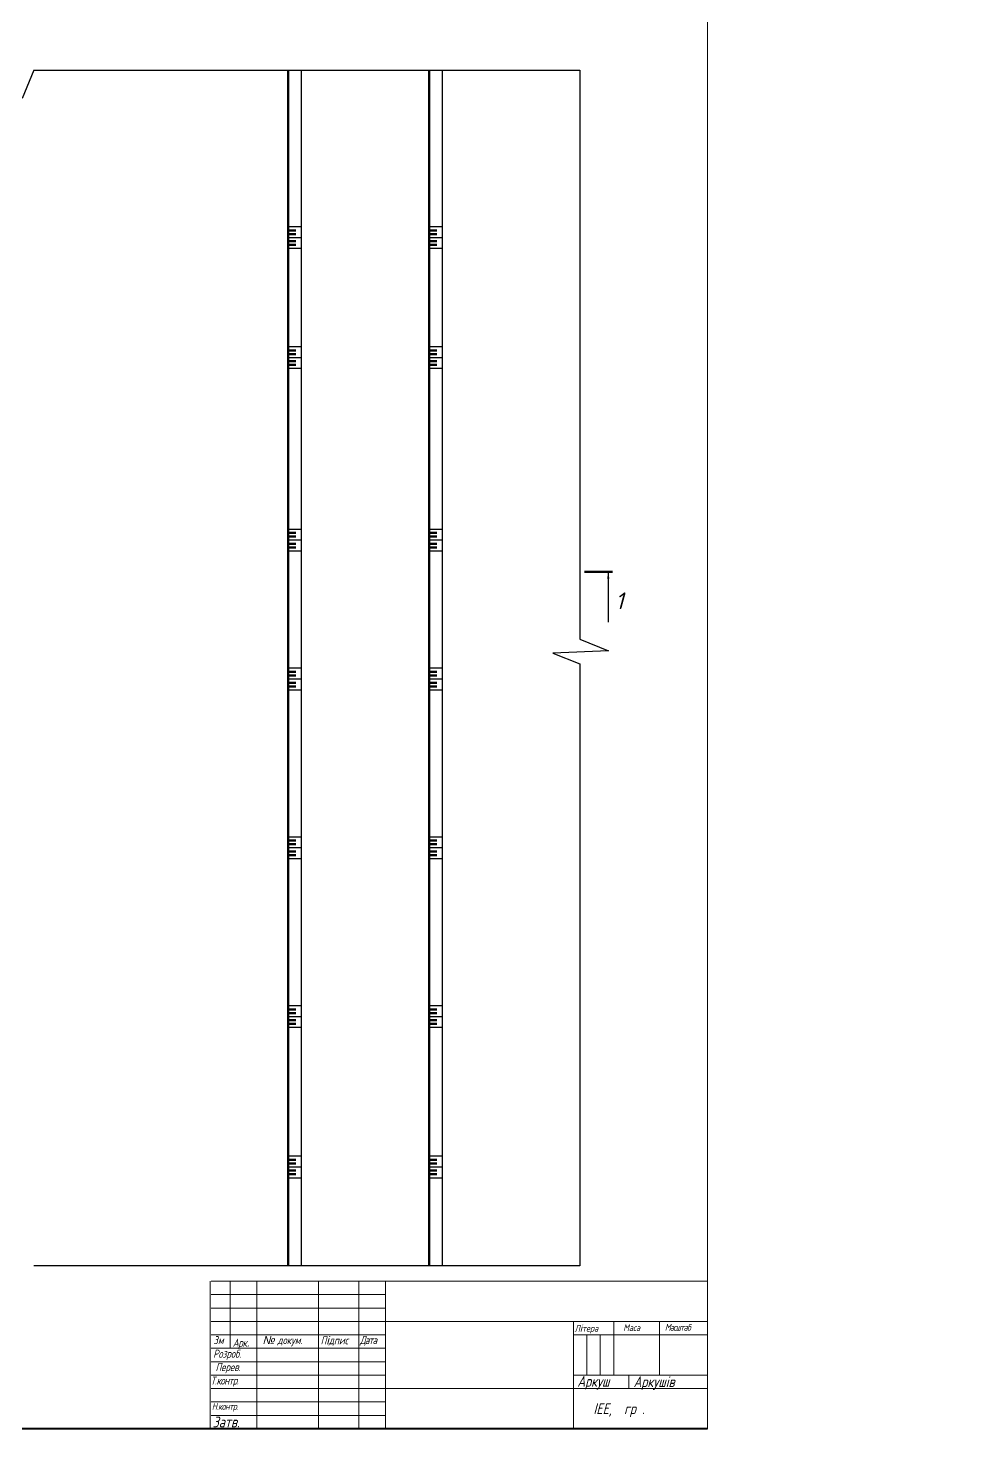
# Paper-space layout 'Layout1 (2)' of a CAD drawing. Header units: millimetres. Extents: x 18 to 680, y 9 to 831.
# Drawn here: x 331 to 680, y 9 to 534 of the extents above; entities that cross this region are included whole.
import ezdxf

# ---------------------------------------------------------------- set-up
doc = ezdxf.new("R2010")
doc.units = ezdxf.units.MM
doc.header["$LTSCALE"] = 2
doc.linetypes.add('K5LT_THIN', pattern=[0])
doc.layers.add('вдб', color=7, linetype='Continuous', lineweight=40)
doc.layers.add('ИМЕНА', color=7, linetype='Continuous')
doc.styles.add('стиль2', font='', dxfattribs={"oblique": 15, "height": 4})
doc.styles.get('стиль2').set_extended_font_data('GOST type A')
doc.dimstyles.new('ISO-25', dxfattribs={"dimtxt": 2.5, "dimasz": 2.5, "dimexe": 1.25, "dimexo": 0.625, "dimtad": 1, "dimtxsty": 'Standard', "dimcen": 2.5, "dimadec": 0, "dimazin": 0, "dimtfac": 1, "dimtmove": 0, "dimatfit": 3, "dimfxl": 1, "dimarcsym": 0})

psp = doc.layouts.new('Layout1 (2)')

# ---------------------------------------------------------------- linework, layer by layer
at = {"linetype": 'Continuous', "lineweight": 20}
psp.add_line((585.4921, 9.0637), (585.4921, 831.3157), dxfattribs=at)
at = {"color": 0}
for p, q in [((332.8876, 518.5764), (328.5084, 507.9022)), ((332.8876, 518.5764), (537.6256, 518.5764)), ((537.6256, 518.5764), (537.6256, 305.2673)), ((537.6256, 305.2673), (548.2998, 300.8881)), ((548.2998, 300.8881), (527.4182, 300.0006)), ((527.4182, 300.0006), (537.6256, 295.9384)), ((537.6256, 295.9384), (537.6256, 70.2601)), ((537.6256, 70.2601), (332.8876, 70.2601))]:
    psp.add_line(p, q, dxfattribs=at)
at = {"color": 0, "lineweight": 60}
for p, q in [((428.2603, 518.5764), (428.2603, 70.2601)), ((481.1162, 518.5764), (481.1162, 70.2601)), ((428.2603, 458.5045), (431.0735, 458.5045)), ((428.2603, 457.1301), (431.0735, 457.1301)), ((481.1162, 458.5045), (483.9294, 458.5045)), ((481.1162, 457.1301), (483.9294, 457.1301)), ((428.2603, 454.4093), (431.0735, 454.4093)), ((428.2603, 453.035), (431.0735, 453.035)), ((481.1162, 454.4093), (483.9294, 454.4093)), ((481.1162, 453.035), (483.9294, 453.035)), ((428.2603, 413.5093), (431.0735, 413.5093)), ((428.2603, 412.1349), (431.0735, 412.1349)), ((481.1162, 413.5093), (483.9294, 413.5093)), ((481.1162, 412.1349), (483.9294, 412.1349)), ((428.2603, 409.4141), (431.0735, 409.4141)), ((428.2603, 408.0397), (431.0735, 408.0397)), ((481.1162, 409.4141), (483.9294, 409.4141)), ((481.1162, 408.0397), (483.9294, 408.0397)), ((428.2603, 345.0537), (431.0735, 345.0537)), ((428.2603, 343.6793), (431.0735, 343.6793)), ((481.1162, 345.0537), (483.9294, 345.0537)), ((481.1162, 343.6793), (483.9294, 343.6793)), ((428.2603, 340.9585), (431.0735, 340.9585)), ((428.2603, 339.5842), (431.0735, 339.5842)), ((481.1162, 340.9585), (483.9294, 340.9585)), ((481.1162, 339.5842), (483.9294, 339.5842)), ((428.2603, 292.9531), (431.0735, 292.9531)), ((428.2603, 291.5787), (431.0735, 291.5787)), ((481.1162, 292.9531), (483.9294, 292.9531)), ((481.1162, 291.5787), (483.9294, 291.5787)), ((428.2603, 288.8579), (431.0735, 288.8579)), ((428.2603, 287.4835), (431.0735, 287.4835)), ((481.1162, 288.8579), (483.9294, 288.8579)), ((481.1162, 287.4835), (483.9294, 287.4835)), ((428.2603, 229.6878), (431.0735, 229.6878)), ((428.2603, 228.3135), (431.0735, 228.3135)), ((481.1162, 229.6878), (483.9294, 229.6878)), ((481.1162, 228.3135), (483.9294, 228.3135)), ((428.2603, 225.5927), (431.0735, 225.5927)), ((428.2603, 224.2183), (431.0735, 224.2183)), ((481.1162, 225.5927), (483.9294, 225.5927)), ((481.1162, 224.2183), (483.9294, 224.2183)), ((428.2603, 166.4014), (431.0735, 166.4014)), ((428.2603, 165.027), (431.0735, 165.027)), ((481.1162, 166.4014), (483.9294, 166.4014)), ((481.1162, 165.027), (483.9294, 165.027)), ((428.2603, 162.3062), (431.0735, 162.3062)), ((428.2603, 160.9319), (431.0735, 160.9319)), ((481.1162, 162.3062), (483.9294, 162.3062)), ((481.1162, 160.9319), (483.9294, 160.9319)), ((428.2603, 110.0215), (431.0735, 110.0215)), ((428.2603, 108.6471), (431.0735, 108.6471)), ((428.2603, 105.9263), (431.0735, 105.9263)), ((481.1162, 110.0215), (483.9294, 110.0215)), ((481.1162, 108.6471), (483.9294, 108.6471)), ((481.1162, 105.9263), (483.9294, 105.9263)), ((428.2603, 104.552), (431.0735, 104.552)), ((481.1162, 104.552), (483.9294, 104.552))]:
    psp.add_line(p, q, dxfattribs=at)
at = {"color": 0, "linetype": 'Continuous'}
for p, q in [((433.0687, 518.5764), (433.0687, 70.2601)), ((485.9246, 518.5764), (485.9246, 70.2601)), ((428.2603, 459.9697), (433.0687, 459.9697)), ((481.1162, 459.9697), (485.9246, 459.9697)), ((428.2603, 455.8745), (433.0687, 455.8745)), ((428.2603, 451.7794), (433.0687, 451.7794)), ((481.1162, 455.8745), (485.9246, 455.8745)), ((481.1162, 451.7794), (485.9246, 451.7794)), ((428.2603, 414.9744), (433.0687, 414.9744)), ((428.2603, 410.8793), (433.0687, 410.8793)), ((481.1162, 414.9744), (485.9246, 414.9744)), ((481.1162, 410.8793), (485.9246, 410.8793)), ((428.2603, 406.7841), (433.0687, 406.7841)), ((481.1162, 406.7841), (485.9246, 406.7841)), ((428.2603, 346.5189), (433.0687, 346.5189)), ((428.2603, 342.4237), (433.0687, 342.4237)), ((481.1162, 346.5189), (485.9246, 346.5189)), ((481.1162, 342.4237), (485.9246, 342.4237)), ((428.2603, 338.3286), (433.0687, 338.3286)), ((481.1162, 338.3286), (485.9246, 338.3286)), ((428.2603, 294.4183), (433.0687, 294.4183)), ((481.1162, 294.4183), (485.9246, 294.4183)), ((428.2603, 290.3231), (433.0687, 290.3231)), ((481.1162, 290.3231), (485.9246, 290.3231)), ((428.2603, 286.2279), (433.0687, 286.2279)), ((481.1162, 286.2279), (485.9246, 286.2279)), ((428.2603, 231.153), (433.0687, 231.153)), ((481.1162, 231.153), (485.9246, 231.153)), ((428.2603, 227.0578), (433.0687, 227.0578)), ((481.1162, 227.0578), (485.9246, 227.0578)), ((428.2603, 222.9627), (433.0687, 222.9627)), ((481.1162, 222.9627), (485.9246, 222.9627)), ((428.2603, 167.8666), (433.0687, 167.8666)), ((428.2603, 163.7714), (433.0687, 163.7714)), ((481.1162, 167.8666), (485.9246, 167.8666)), ((481.1162, 163.7714), (485.9246, 163.7714)), ((428.2603, 159.6762), (433.0687, 159.6762)), ((481.1162, 159.6762), (485.9246, 159.6762)), ((428.2603, 111.4867), (433.0687, 111.4867)), ((481.1162, 111.4867), (485.9246, 111.4867)), ((428.2603, 107.3915), (433.0687, 107.3915)), ((481.1162, 107.3915), (485.9246, 107.3915)), ((428.2603, 103.2963), (433.0687, 103.2963)), ((481.1162, 103.2963), (485.9246, 103.2963))]:
    psp.add_line(p, q, dxfattribs=at)
at = {"color": 0, "lineweight": 100}
psp.add_line((549.7564, 330.4631), (539.2795, 330.4631), dxfattribs=at)
at = {"lineweight": 18}
psp.add_line((399.0424, 9.4325), (399.0424, 64.4586), dxfattribs=at)
at = {"color": 7, "linetype": 'Continuous', "lineweight": 20}
for p, q in [((399.3867, 64.4586), (585.4921, 64.4586)), ((406.4286, 39.3092), (406.4286, 64.4586)), ((416.4883, 9.13), (416.4883, 64.4586)), ((439.6257, 9.13), (439.6257, 64.4586)), ((454.7153, 9.13), (454.7153, 64.4586)), ((464.7751, 9.13), (464.7751, 64.4586)), ((399.3867, 59.4287), (464.7751, 59.4287)), ((399.3867, 54.3988), (464.7751, 54.3988)), ((399.3867, 49.369), (464.7751, 49.369)), ((464.7751, 49.369), (585.4921, 49.369)), ((535.1933, 9.13), (535.1933, 49.369)), ((550.283, 29.2495), (550.283, 49.369)), ((567.3845, 29.2495), (567.3845, 49.369)), ((399.3867, 44.3391), (464.7751, 44.3391)), ((535.1933, 44.3391), (550.283, 44.3391)), ((540.1876, 29.2495), (540.1876, 44.3391)), ((545.2353, 29.2495), (545.2353, 44.3391)), ((550.283, 44.3391), (585.4921, 44.3391)), ((399.3867, 39.3092), (464.7751, 39.3092)), ((535.1933, 29.2495), (585.4921, 29.2495)), ((555.8913, 24.2196), (555.8913, 29.2495)), ((464.7751, 24.2196), (535.1933, 24.2196)), ((535.1933, 24.2196), (585.4921, 24.2196))]:
    psp.add_line(p, q, dxfattribs=at)
at = {"color": 7, "linetype": 'K5LT_THIN', "lineweight": 18}
for p, q in [((399.3867, 34.2793), (464.7751, 34.2793)), ((399.3867, 29.2495), (464.7751, 29.2495)), ((399.3867, 24.2196), (464.7751, 24.2196)), ((399.3867, 19.1897), (464.7751, 19.1897)), ((399.3867, 14.1598), (464.7751, 14.1598))]:
    psp.add_line(p, q, dxfattribs=at)
at = {"layer": 'вдб'}
psp.add_line((585.4921, 9.0637), (17.5807, 9.0637), dxfattribs=at)

# ---------------------------------------------------------------- texts
at = {"style": 'стиль2', "oblique": 15}
for s, p in [('IЕЕ,', (542.6685, 14.6393)), ('гр', (554.1709, 14.6393)), ('. ', (560.8868, 14.6393))]:
    psp.add_text(s, height=4.0239, dxfattribs=at).set_placement(p)
at = {"color": 0, "lineweight": 20, "insert": (550.8722, 322.758), "char_height": 6.25, "width": 8.2112, "attachment_point": 1}
psp.add_mtext('{\\fISOCPEUR|b0|i1|c0|p34;1}', dxfattribs=at)
at = {"color": 7, "attachment_point": 1, "style": 'стиль2'}
for s, insert, char_height in [('Л{\\fArial|b0|i0|c204|p34;і}тера', (535.6116, 48.0631), 2.5), ('Маса', (553.8206, 48.2916), 2.5), ('{\\T0.8;Масштаб}', (569.4451, 48.4418), 2.5), ('Зм', (400.1858, 43.8809), 3), ('{\\H0.74555x;\\T0.95;Арк\\H1.3413x;.}', (407.4638, 43.9208), 4.023899), ('{\\fArial|b0|i0|c0|p34;№ }докум.', (418.5634, 43.8809), 3), ('П{\\fArial|b0|i0|c204|p34;і}дпис', (440.4052, 43.8009), 3), ('{\\T0.75;Дата}', (455.1341, 43.9208), 3), ('Розроб.', (400.1056, 38.7786), 3), ('Перев.', (400.9992, 33.779), 3), ('{\\T0.9;Т.контр.}', (399.1726, 28.7184), 3), ('Аркуш', (536.6144, 28.9468), 4.0239), ('Аркушів', (557.6991, 28.8005), 4.0239), ('{\\T0.9;Н.контр.}', (399.6033, 18.7669), 2.5), ('Затв.', (399.9375, 13.7158), 4.0239)]:
    psp.add_mtext(s, dxfattribs=dict(at, insert=insert, char_height=char_height))
at = {"layer": 'ИМЕНА', "color": 7, "linetype": 'Continuous', "insert": (680.4625, 195.4651), "char_height": 4, "width": 39.972222, "attachment_point": 1}
psp.add_mtext('\\pt84;{\\fTimes New Roman|b1|i0|c204|p18;   }', dxfattribs=at)

# ---------------------------------------------------------------- leaders
at = {"color": 0, "lineweight": 20}
psp.add_leader([(548.2232, 330.4631), (548.2232, 311.5569)], dimstyle='ISO-25', override={"dimgap": 0.625, "dimtad": 0}, dxfattribs=at)

doc.saveas('drawing.dxf')
